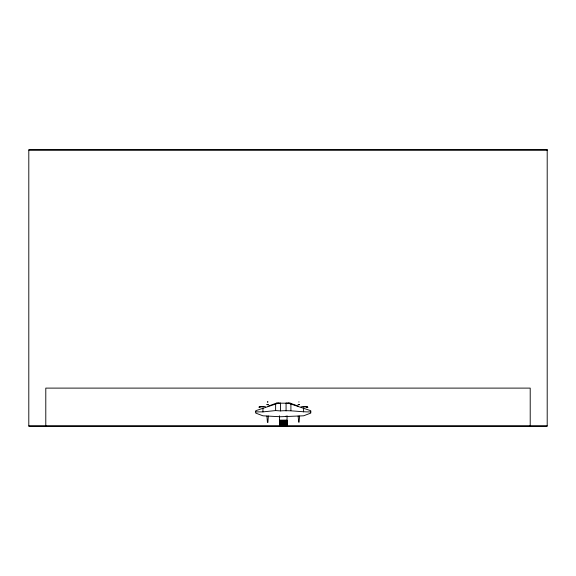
<?xml version="1.0" encoding="UTF-8"?>
<svg xmlns="http://www.w3.org/2000/svg" width="576" height="576" viewBox="0 0 576 576"><rect width="100%" height="100%" fill="white"/><g stroke="black" fill="none" stroke-linecap="round" stroke-linejoin="round"><path stroke-width="0.86" d="M267.89 422.208L268.38 416.016M299.606 416.016L299.081 422.208L298.663 422.208L298.145 416.016M259.92 407.477C255.816 407.081 264.564 406.037 265.486 406.771M267.948 406.238L276.293 403.186L278.546 403.085L255.744 410.71L255.744 413.1L262.937 415.807L280.447 416.75L303.588 415.807L310.781 413.1L310.781 410.71L287.964 403.092L290.225 403.186L298.577 406.238M306.72 406.901L307.951 407.239L306.72 407.578M277.841 403.474L280.447 403.006L280.447 410.911C290.614 410.04 300.622 412.114 310.781 411.898M255.744 411.898L262.937 411.883L275.623 410.573L280.447 410.911M276.293 403.186L290.225 403.186M299.059 401.962L298.742 401.962M266.926 404.546L268.243 404.546M298.145 404.546L299.462 404.546M266.926 404.662L268.243 404.662M298.145 404.662L299.462 404.662M267.862 422.208L267.415 422.208L266.918 416.016M28.8 150.019L547.2 150.019M301.032 406.771L307.231 406.764L303.048 406.757M279.475 420.142L286.992 420.142M279.475 420.444L286.992 420.401M279.475 420.703L286.992 420.703M279.446 420.768L287.078 420.768M279.482 421.344L286.999 421.344M279.482 421.603L286.999 421.603M279.482 421.646L286.999 421.646M279.482 421.942L286.999 421.906M279.49 422.201L286.999 422.201M279.49 422.244L286.999 422.244M279.49 422.546L286.999 422.503M279.49 422.806L287.006 422.842M279.49 423.144L287.006 423.108M279.49 423.446L287.006 423.403M279.497 423.749L287.006 423.706M279.497 424.044L287.014 424.008M279.497 424.346L287.014 424.303M279.497 424.606L287.014 424.649M279.504 424.908L287.014 424.951M279.504 425.246L287.021 425.21M279.504 425.506L287.021 425.549M279.504 425.7L287.021 425.7M28.8 425.981L547.2 425.981M263.47 406.771L259.294 406.764L259.805 406.901M288.677 403.474L286.07 403.006L286.07 410.911M530.208 425.981L530.208 388.109L45.792 388.109L45.792 425.981M303.588 407.988L303.588 411.883M290.902 403.711L290.902 410.573M287.078 415.786L287.021 425.83L279.504 425.83L279.446 415.786M286.07 416.03L286.07 416.75M275.623 403.711L275.623 410.573M262.937 407.988L262.937 411.883M267.422 401.962L267.898 401.962L267.422 401.962M547.2 149.861L28.8 149.861L28.8 426.139L547.2 426.139L547.2 149.861M286.992 420.998L279.482 420.998L286.992 421.042"/></g></svg>
